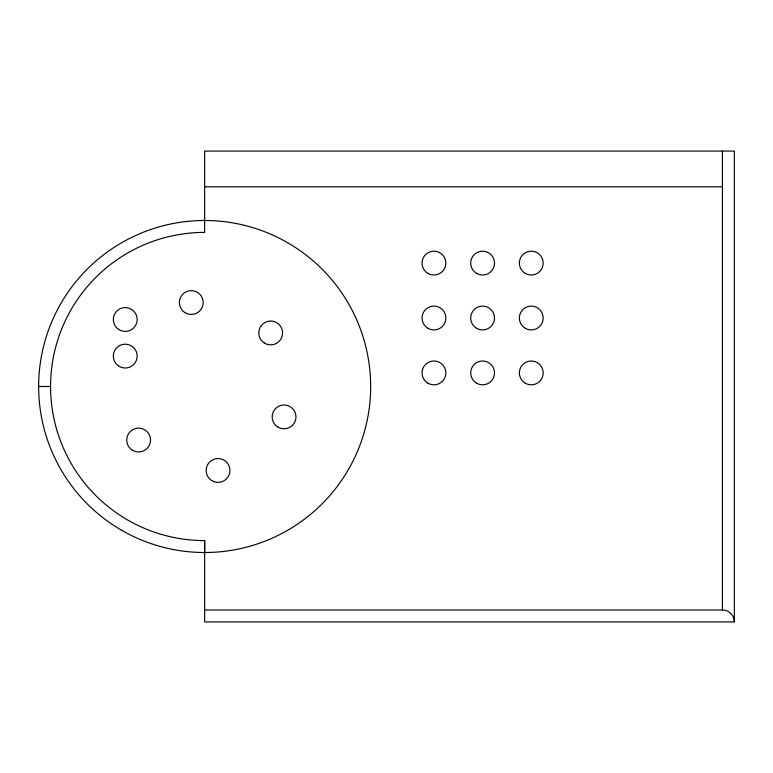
<?xml version="1.0" encoding="UTF-8"?>
<svg xmlns="http://www.w3.org/2000/svg" width="773" height="773" viewBox="0 0 773 773"><rect width="100%" height="100%" fill="white"/><g stroke="black" fill="none" stroke-linecap="round" stroke-linejoin="round"><path stroke-width="1.16" d="M204.652 552.502L204.652 540.607A154.098 154.098 0 0 1 50.564 386.5L38.65 386.5M204.652 186.815L722.436 186.815M204.652 610.003L722.436 610.003C728.804 609.839 734.514 615.55 734.35 621.917L204.652 621.917L204.652 540.607M734.35 621.917L734.35 151.083L204.652 151.083L204.652 232.393A154.098 154.098 0 0 0 50.564 386.5M722.436 151.083L722.436 610.003M121.651 530.268A166.002 166.002 0 0 0 370.663 386.5A166.002 166.002 0 0 0 121.651 242.732A166.002 166.002 0 0 0 121.651 530.268M118.578 329.366A11.914 11.914 0 0 0 137.13 320.351A11.914 11.914 0 0 0 120.047 308.785A11.914 11.914 0 0 0 118.578 329.366M119.293 366.421A11.914 11.914 0 0 0 137.159 356.102A11.914 11.914 0 0 0 119.293 345.792A11.914 11.914 0 0 0 119.293 366.421M132.434 450.234A11.914 11.914 0 0 0 150.542 440.349A11.914 11.914 0 0 0 132.917 429.614A11.914 11.914 0 0 0 132.434 450.234M211.589 480.487A11.914 11.914 0 0 0 229.929 471.028A11.914 11.914 0 0 0 212.575 459.877A11.914 11.914 0 0 0 211.589 480.487M278.106 427.208A11.914 11.914 0 0 0 295.972 416.898A11.914 11.914 0 0 0 278.106 406.579A11.914 11.914 0 0 0 278.106 427.208M264.482 343.106A11.914 11.914 0 0 0 282.589 333.221A11.914 11.914 0 0 0 264.975 322.476A11.914 11.914 0 0 0 264.482 343.106M184.834 312.553A11.914 11.914 0 0 0 203.173 303.103A11.914 11.914 0 0 0 185.82 291.952A11.914 11.914 0 0 0 184.834 312.553M427.991 273.41A11.914 11.914 0 0 0 445.857 263.091A11.914 11.914 0 0 0 427.991 252.781A11.914 11.914 0 0 0 427.991 273.41M427.991 328.322A11.914 11.914 0 0 0 445.857 318.003A11.914 11.914 0 0 0 427.991 307.693A11.914 11.914 0 0 0 427.991 328.322M427.991 383.224A11.914 11.914 0 0 0 445.857 372.915A11.914 11.914 0 0 0 427.991 362.595A11.914 11.914 0 0 0 427.991 383.224M476.651 273.41A11.914 11.914 0 0 0 494.517 263.091A11.914 11.914 0 0 0 476.651 252.781A11.914 11.914 0 0 0 476.651 273.41M476.651 328.322A11.914 11.914 0 0 0 494.517 318.003A11.914 11.914 0 0 0 476.651 307.693A11.914 11.914 0 0 0 476.651 328.322M476.651 383.224A11.914 11.914 0 0 0 494.517 372.915A11.914 11.914 0 0 0 476.651 362.595A11.914 11.914 0 0 0 476.651 383.224M525.311 273.41A11.914 11.914 0 0 0 543.177 263.091A11.914 11.914 0 0 0 525.311 252.781A11.914 11.914 0 0 0 525.311 273.41M525.311 328.322A11.914 11.914 0 0 0 543.177 318.003A11.914 11.914 0 0 0 525.311 307.693A11.914 11.914 0 0 0 525.311 328.322M525.311 383.224A11.914 11.914 0 0 0 543.177 372.915A11.914 11.914 0 0 0 525.311 362.595A11.914 11.914 0 0 0 525.311 383.224"/></g></svg>
